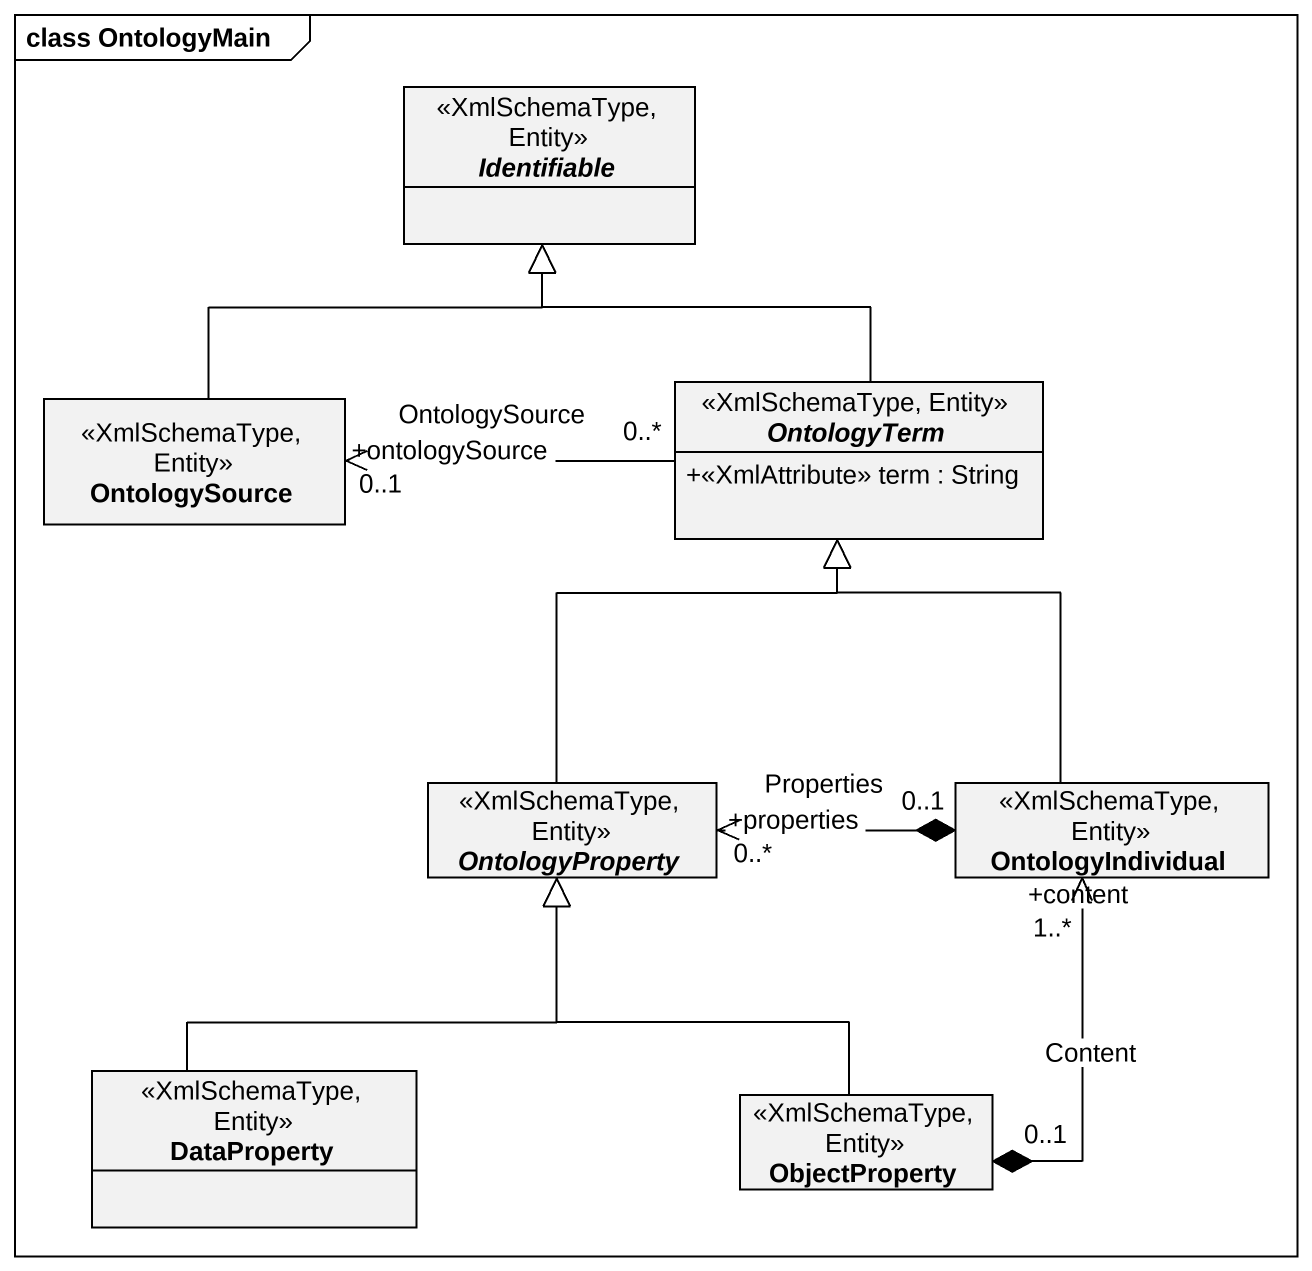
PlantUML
@startuml
mainframe class OntologyMain
hide circle
hide empty members
skinparam classAttributeIconSize 0
abstract class Identifiable <<XmlSchemaType, Entity>>
class OntologySource <<XmlSchemaType, Entity>>
abstract class OntologyTerm <<XmlSchemaType, Entity>> {
  +<<XmlAttribute>> term : String
}
abstract class OntologyProperty <<XmlSchemaType, Entity>>
class OntologyIndividual <<XmlSchemaType, Entity>>
class DataProperty <<XmlSchemaType, Entity>>
class ObjectProperty <<XmlSchemaType, Entity>>
OntologySource -up-|> Identifiable
OntologySource "0..1\n+ontologySource" <-right- "0..*" OntologyTerm : OntologySource
OntologyTerm -up-|> Identifiable
OntologyProperty -up-|> OntologyTerm
OntologyProperty "0..*\n+properties" <-right-* "0..1" OntologyIndividual : Properties
OntologyIndividual -up-|> OntologyTerm
OntologyIndividual "1..*\n+content" <--* "0..1" ObjectProperty : Content
DataProperty -up-|> OntologyProperty
ObjectProperty -up-|> OntologyProperty
@enduml
